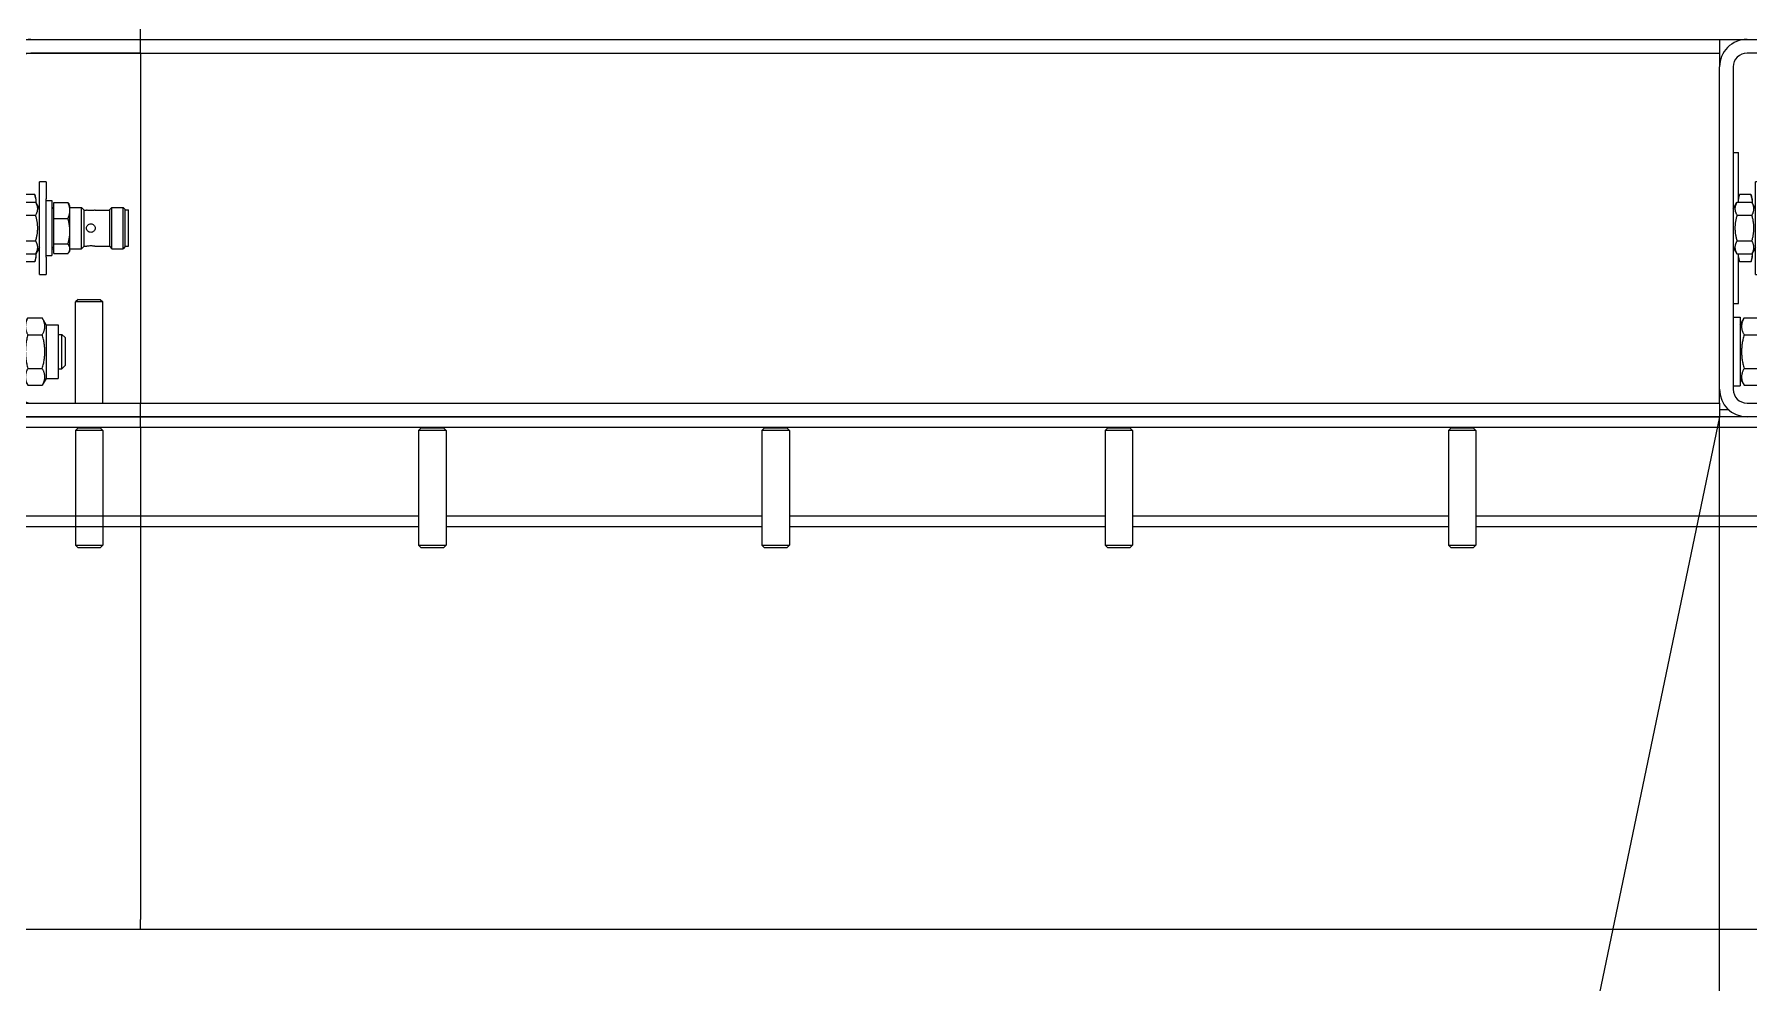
# Model space of a CAD drawing. Header units: millimetres. Extents: x 3220 to 226993, y 817 to 176024.
# Drawn here: x 89757 to 90256.5, y 42663 to 42939.5 of the extents above; entities that cross this region are included whole.
import ezdxf

# ---------------------------------------------------------------- set-up
doc = ezdxf.new("R2010")
doc.units = ezdxf.units.MM
doc.layers.add('Sichtbare Kanten(DIN)', color=7, linetype='Continuous', lineweight=50, true_color=0x3f3f3f)

# ---------------------------------------------------------------- blocks, each defined once
blk = doc.blocks.new('300x650 for TKF 300 R')
at = {"layer": 'Sichtbare Kanten(DIN)', "color": 6, "lineweight": 0}
for p, q in [((-365, 146.5), (195, 146.5)), ((-365, 146.5), (-365, 143.5)), ((-365, 29), (-365, 143.5)), ((-253.23, 35.23), (-254, 34.47)), ((-253.23, 35.23), (-246.77, 35.23)), ((-246.77, 35.23), (-246, 34.47)), ((-153.23, 35.23), (-154, 34.47)), ((-153.23, 35.23), (-146.77, 35.23)), ((-146.77, 35.23), (-146, 34.47)), ((-53.23, 35.23), (-54, 34.47)), ((-53.23, 35.23), (-46.77, 35.23)), ((-46.77, 35.23), (-46, 34.47)), ((46.77, 35.23), (46, 34.47)), ((46.77, 35.23), (53.23, 35.23)), ((53.23, 35.23), (54, 34.47)), ((146.77, 35.23), (146, 34.47)), ((146.77, 35.23), (153.23, 35.23)), ((153.23, 35.23), (154, 34.47)), ((-246, 34.47), (-254, 34.47)), ((-254, 1), (-254, 34.47)), ((-246, 1), (-246, 34.47)), ((-146, 34.47), (-154, 34.47)), ((-154, 1), (-154, 34.47)), ((-146, 1), (-146, 34.47)), ((-46, 34.47), (-54, 34.47)), ((-54, 1), (-54, 34.47)), ((-46, 1), (-46, 34.47)), ((54, 34.47), (46, 34.47)), ((46, 1), (46, 34.47)), ((54, 1), (54, 34.47)), ((154, 34.47), (146, 34.47)), ((146, 1), (146, 34.47)), ((154, 1), (154, 34.47)), ((-365, 26), (-365, 29)), ((-254, 29), (-365, 29)), ((-365, 3), (-365, 26)), ((-365, 26), (-254, 26)), ((-154, 29), (-246, 29)), ((-246, 26), (-154, 26)), ((-54, 29), (-146, 29)), ((-146, 26), (-54, 26)), ((46, 29), (-46, 29)), ((-46, 26), (46, 26)), ((146, 29), (54, 29)), ((54, 26), (146, 26)), ((246, 29), (154, 29)), ((154, 26), (246, 26)), ((-365, 0), (-365, 3)), ((-365, 0), (-365, -3)), ((365, 0), (-365, 0)), ((-254, 1), (-246, 1)), ((-253.23, 0.23), (-254, 1)), ((-246.77, 0.23), (-253.23, 0.23)), ((-246.77, 0.23), (-246, 1)), ((-154, 1), (-146, 1)), ((-153.23, 0.23), (-154, 1)), ((-146.77, 0.23), (-153.23, 0.23)), ((-146.77, 0.23), (-146, 1)), ((-54, 1), (-46, 1)), ((-53.23, 0.23), (-54, 1)), ((-46.77, 0.23), (-53.23, 0.23)), ((-46.77, 0.23), (-46, 1)), ((46, 1), (54, 1)), ((46.77, 0.23), (46, 1)), ((53.23, 0.23), (46.77, 0.23)), ((53.23, 0.23), (54, 1)), ((146, 1), (154, 1)), ((146.77, 0.23), (146, 1)), ((153.23, 0.23), (146.77, 0.23)), ((153.23, 0.23), (154, 1)), ((-365, -3), (-365, -7)), ((-365, -3), (365, -3)), ((-360, -3), (-333, -3)), ((-325, -7), (-325, -3)), ((325, -3), (-325, -3)), ((-360, -7), (-365, -7)), ((-365, -109), (-365, -7)), ((-333, -7), (-360, -7)), ((-354, -7), (-354, -36.47)), ((-346, -7), (-346, -36.47)), ((-327.71, -5), (-325, -5)), ((325, -7), (-325, -7)), ((-325, -7), (-325, -11)), ((-341, -29.79), (-341, -14.19)), ((-337.5, -14.19), (-341, -14.19)), ((-337.5, -14.19), (-336.34, -12.17)), ((-337.5, -29.79), (-337.5, -14.19)), ((-332.16, -12.17), (-336.34, -12.17)), ((-331, -14.19), (-332.16, -12.17)), ((-331, -31.99), (-331, -11.99)), ((-329, -11.99), (-331, -11.99)), ((-329, -105), (-329, -11)), ((-325, -11), (-325, -105)), ((-343, -17.91), (-342.08, -16.99)), ((-343, -26.07), (-343, -17.91)), ((-342.08, -16.99), (-342.08, -26.99)), ((-341, -16.99), (-342.08, -16.99)), ((-332.16, -17.08), (-336.34, -17.08)), ((-343, -26.07), (-342.08, -26.99)), ((-341, -26.99), (-342.08, -26.99)), ((-337.5, -29.79), (-341, -29.79)), ((-337.5, -29.79), (-336.34, -31.8)), ((-332.16, -26.9), (-336.34, -26.9)), ((-331, -29.79), (-332.16, -31.8)), ((-332.16, -31.8), (-336.34, -31.8)), ((-329, -31.99), (-331, -31.99)), ((-354, -36.47), (-346, -36.47)), ((-353.23, -37.23), (-354, -36.47)), ((-346.77, -37.23), (-353.23, -37.23)), ((-346.77, -37.23), (-346, -36.47)), ((-330.5, -36), (-330.5, -50.49)), ((-329, -36), (-330.5, -36)), ((-337.5, -49.5), (-337.5, -44.5)), ((-335.5, -44.5), (-337.5, -44.5)), ((-335.5, -44.5), (-335.5, -49.5)), ((-337.5, -49.5), (-337.5, -66.5)), ((-335.5, -49.5), (-335.5, -66.5)), ((-334.5, -49.5), (-334.15, -48.19)), ((-334.5, -50.62), (-334.5, -49.5)), ((-334.15, -48.19), (-330.85, -48.19)), ((-330.5, -49.5), (-330.85, -48.19)), ((-361.5, -52.7), (-361.5, -63.3)), ((-360.5, -52.7), (-361.5, -52.7)), ((-360.5, -52.61), (-359.89, -52)), ((-360.5, -52.61), (-360.5, -63.39)), ((-359.89, -52), (-359.89, -64)), ((-356.61, -52), (-359.89, -52)), ((-356.61, -52), (-356.61, -64)), ((-356, -52.61), (-356.61, -52)), ((-356, -52.61), (-356, -63.39)), ((-351.75, -52.75), (-356, -52.75)), ((-348.5, -52.75), (-349.25, -52.75)), ((-348.5, -52.75), (-347.75, -52)), ((-348.5, -52.75), (-348.5, -63.25)), ((-347.75, -52), (-347.75, -64)), ((-344.4, -52), (-347.75, -52)), ((-344.4, -51.5), (-344.11, -50.99)), ((-344.4, -51.5), (-344.4, -51.97)), ((-344.4, -51.97), (-344.4, -57.09)), ((-339.7, -50.57), (-343.82, -50.57)), ((-339.7, -53.38), (-343.82, -53.38)), ((-339.7, -50.57), (-339.7, -53.38)), ((-339.1, -52), (-339.7, -52)), ((-339.7, -52.3), (-339.1, -52.3)), ((-339.7, -53.38), (-339.7, -60.81)), ((-339.1, -66), (-339.1, -50)), ((-337.5, -50), (-339.1, -50)), ((-335.5, -52.35), (-334.43, -50.49)), ((-335.3, -52), (-335.5, -52)), ((-330.07, -50.49), (-334.43, -50.49)), ((-330.07, -54.25), (-334.43, -54.25)), ((-329, -52.35), (-330.07, -50.49)), ((-344.4, -57.09), (-344.4, -63.12)), ((-360.5, -63.3), (-361.5, -63.3)), ((-360.5, -63.39), (-359.89, -64)), ((-356.61, -64), (-359.89, -64)), ((-356, -63.39), (-356.61, -64)), ((-351.75, -63.25), (-356, -63.25)), ((-348.5, -63.25), (-349.25, -63.25)), ((-348.5, -63.25), (-347.75, -64)), ((-344.4, -64), (-347.75, -64)), ((-344.4, -63.12), (-344.4, -64.5)), ((-344.4, -64.5), (-344.11, -65.01)), ((-339.7, -60.81), (-343.82, -60.81)), ((-339.7, -60.81), (-339.7, -65.43)), ((-339.7, -63.7), (-339.1, -63.7)), ((-339.1, -64), (-339.7, -64)), ((-335.5, -63.65), (-334.43, -65.51)), ((-335.3, -64), (-335.5, -64)), ((-330.07, -61.75), (-334.43, -61.75)), ((-329, -63.65), (-330.07, -65.51)), ((-339.7, -65.43), (-343.82, -65.43)), ((-337.5, -66), (-339.1, -66)), ((-337.5, -71.5), (-337.5, -66.5)), ((-335.5, -66.5), (-335.5, -71.5)), ((-334.5, -66.5), (-334.5, -65.38)), ((-334.5, -66.5), (-334.15, -67.81)), ((-330.07, -65.51), (-334.43, -65.51)), ((-334.15, -67.81), (-330.85, -67.81)), ((-330.5, -66.5), (-330.85, -67.81)), ((-330.5, -65.51), (-330.5, -80)), ((-337.5, -71.5), (-335.5, -71.5)), ((-329, -80), (-330.5, -80)), ((-365, -109), (-360, -109)), ((-365, -109), (-365, -113)), ((-360, -109), (-333, -109)), ((-325, -109), (-325, -105)), ((-325, -113), (-325, -109)), ((325, -109), (-325, -109)), ((-360, -113), (-365, -113)), ((-365, -113), (-365, -116)), ((-333, -113), (-360, -113)), ((-325, -113), (-333, -113)), ((325, -113), (-325, -113))]:
    blk.add_line(p, q, dxfattribs=at)
for centre, radius, start, end in [((-333, -11), 8, 0, 90), ((-333, -11), 4, 0, 90), ((-333, -105), 8, 270, 0), ((-333, -105), 4, 270, 0)]:
    blk.add_arc(centre, radius, start, end, dxfattribs=at)
for points, weights in [([(-336.34, -12.17), (-337.75, -14.63), (-336.34, -17.08)], [1, 1.15470053838, 1]), ([(-332.16, -17.08), (-330.75, -14.63), (-332.16, -12.17)], [1, 1.15470053838, 1]), ([(-336.34, -17.08), (-337.75, -21.99), (-336.34, -26.9)], [1, 1.15470053838, 1]), ([(-332.16, -26.9), (-330.75, -21.99), (-332.16, -17.08)], [1, 1.15470053838, 1]), ([(-336.34, -26.9), (-337.75, -29.35), (-336.34, -31.8)], [1, 1.15470053838, 1]), ([(-332.16, -31.8), (-330.75, -29.35), (-332.16, -26.9)], [1, 1.15470053838, 1]), ([(-334.5, -50.62), (-334.5, -49.49), (-334.15, -48.19)], [1.00080034477, 1.0457013097, 1.01550081983]), ([(-330.85, -48.19), (-330.52, -49.42), (-330.5, -50.49)], [1.01550081983, 1.04411788199, 1.00530225668]), ([(-343.82, -50.57), (-344.4, -51.32), (-344.4, -51.97)], [1, 1.0379548493, 1]), ([(-344.4, -51.97), (-344.4, -52.63), (-343.82, -53.38)], [1, 1.0379548493, 1]), ([(-343.82, -53.38), (-344.4, -55.37), (-344.4, -57.09)], [1, 1.0379548493, 1]), ([(-334.43, -50.49), (-335.51, -52.37), (-334.43, -54.25)], [1, 1.15470053838, 1]), ([(-334.43, -54.25), (-335.51, -58), (-334.43, -61.75)], [1, 1.15470053838, 1]), ([(-330.07, -54.25), (-328.99, -52.37), (-330.07, -50.49)], [1, 1.15470053838, 1]), ([(-330.07, -61.75), (-328.99, -58), (-330.07, -54.25)], [1, 1.15470053838, 1]), ([(-344.4, -57.09), (-344.4, -58.82), (-343.82, -60.81)], [1, 1.0379548493, 1]), ([(-343.82, -60.81), (-344.4, -62.05), (-344.4, -63.12)], [1, 1.0379548493, 1]), ([(-344.4, -63.12), (-344.4, -64.19), (-343.82, -65.43)], [1, 1.0379548493, 1]), ([(-334.43, -61.75), (-335.51, -63.63), (-334.43, -65.51)], [1, 1.15470053838, 1]), ([(-330.07, -65.51), (-328.99, -63.63), (-330.07, -61.75)], [1, 1.15470053838, 1]), ([(-343.82, -65.43), (-343.99, -65.21), (-344.11, -65.01)], [1, 1.01070966259, 1.0153754665]), ([(-334.15, -67.81), (-334.5, -66.51), (-334.5, -65.38)], [1.01550081983, 1.0457013097, 1.00080034477]), ([(-330.5, -65.51), (-330.52, -66.58), (-330.85, -67.81)], [1.00530225668, 1.04411788199, 1.01550081983])]:
    blk.add_rational_spline(points, weights, degree=2, dxfattribs=at)
for points, knots in [([(-349.25, -52.75), (-349.25, -52.75), (-349.28, -52.76), (-349.41, -52.79), (-349.51, -52.81), (-349.73, -52.84), (-349.87, -52.86), (-350.17, -52.89), (-350.34, -52.9), (-350.5, -52.9), (-350.66, -52.9), (-350.83, -52.89), (-351.13, -52.86), (-351.27, -52.84), (-351.49, -52.81), (-351.59, -52.79), (-351.72, -52.76), (-351.75, -52.75), (-351.75, -52.75)], [5.673838, 5.673838, 5.673838, 5.673838, 6.14663, 6.14663, 6.619423, 6.619423, 7.09227, 7.09227, 7.565117, 7.565117, 7.565117, 8.037964, 8.037964, 8.510811, 8.510811, 8.983603, 8.983603, 9.456396, 9.456396, 9.456396, 9.456396]), ([(-351.75, -58), (-351.75, -57.84), (-351.72, -57.67), (-351.59, -57.37), (-351.49, -57.23), (-351.27, -57.01), (-351.13, -56.91), (-350.83, -56.78), (-350.66, -56.75), (-350.34, -56.75), (-350.17, -56.78), (-349.87, -56.91), (-349.73, -57.01), (-349.51, -57.23), (-349.41, -57.37), (-349.28, -57.67), (-349.25, -57.84), (-349.25, -58)], [1.891279, 1.891279, 1.891279, 1.891279, 2.364072, 2.364072, 2.836865, 2.836865, 3.309712, 3.309712, 3.782558, 3.782558, 4.255405, 4.255405, 4.728252, 4.728252, 5.201045, 5.201045, 5.673838, 5.673838, 5.673838, 5.673838]), ([(-349.25, -58), (-349.25, -58.16), (-349.28, -58.33), (-349.41, -58.63), (-349.51, -58.77), (-349.73, -58.99), (-349.87, -59.09), (-350.17, -59.22), (-350.34, -59.25), (-350.5, -59.25), (-350.66, -59.25), (-350.83, -59.22), (-351.13, -59.09), (-351.27, -58.99), (-351.49, -58.77), (-351.59, -58.63), (-351.72, -58.33), (-351.75, -58.16), (-351.75, -58)], [5.673838, 5.673838, 5.673838, 5.673838, 6.14663, 6.14663, 6.619423, 6.619423, 7.09227, 7.09227, 7.565117, 7.565117, 7.565117, 8.037964, 8.037964, 8.510811, 8.510811, 8.983603, 8.983603, 9.456396, 9.456396, 9.456396, 9.456396]), ([(-351.75, -63.25), (-351.75, -63.25), (-351.72, -63.24), (-351.59, -63.21), (-351.49, -63.19), (-351.27, -63.16), (-351.13, -63.14), (-350.83, -63.11), (-350.66, -63.1), (-350.34, -63.1), (-350.17, -63.11), (-349.87, -63.14), (-349.73, -63.16), (-349.51, -63.19), (-349.41, -63.21), (-349.28, -63.24), (-349.25, -63.25), (-349.25, -63.25)], [1.891279, 1.891279, 1.891279, 1.891279, 2.364072, 2.364072, 2.836865, 2.836865, 3.309712, 3.309712, 3.782558, 3.782558, 4.255405, 4.255405, 4.728252, 4.728252, 5.201045, 5.201045, 5.673838, 5.673838, 5.673838, 5.673838])]:
    blk.add_open_spline(points, degree=3, knots=knots, dxfattribs=at)
blk = doc.blocks.new('126.1')
at = {"lineweight": 0, "rotation": 180}
blk.add_blockref('300x650 for TKF 300 R', (0, -116), dxfattribs=at)
blk = doc.blocks.new('154.1 L')
blk.add_blockref('126.1', (367.21, -4.83, 0))
blk = doc.blocks.new('175.1 L')
blk.add_blockref('154.1 L', (-2.21, 4.83, 0))

msp = doc.modelspace()

# ---------------------------------------------------------------- linework, layer by layer
at = {"color": 30}
msp.add_lwpolyline([(90248.01, 42828.02), (89598.01, 42828.02), (89998.01, 42227.77), (90248.01, 42227.77), (90248.01, 42828.02), (90123.01, 42227.77), (89598.01, 42828.02)], dxfattribs=at)

# ---------------------------------------------------------------- block references
for p in [(89058.01, 42941.02), (89558.01, 42941.02)]:
    msp.add_blockref('175.1 L', p)

doc.saveas('drawing.dxf')
